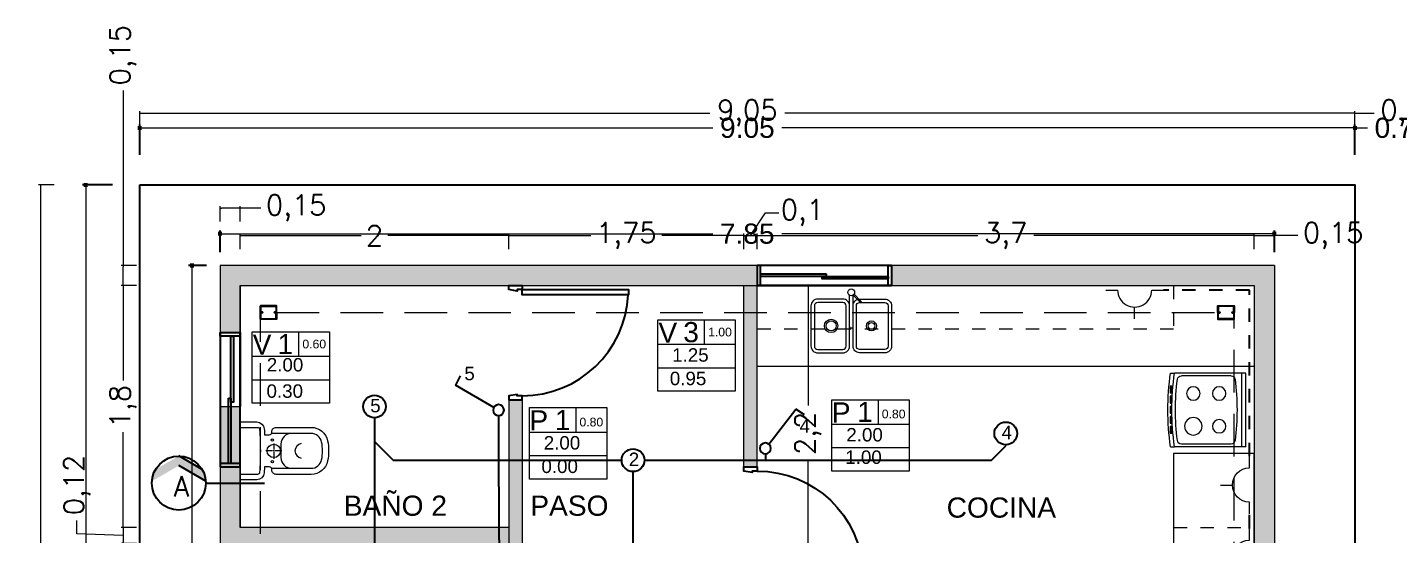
# Model space of a CAD drawing. Header units: metres. Extents: x 5593058 to 5593183, y 6971841 to 6972020.
# Drawn here: x 5593151.89 to 5593162.1, y 6971958.36 to 6971962.14 of the extents above; entities that cross this region are included whole.
import ezdxf

# ---------------------------------------------------------------- set-up
doc = ezdxf.new("R2010")
doc.units = ezdxf.units.M
doc.header["$LTSCALE"] = 0.1
doc.header["$PDMODE"] = 35
doc.header["$PDSIZE"] = -3
for name, pattern in [('ACAD_ISO03W100', [30, 12, -18]), ('DASHED2', [0.375, 0.25, -0.125]), ('HIDDEN', [9.525, 6.35, -3.175]), ('RAYITA-RAYITA', [0.175, 0.075, -0.1])]:
    doc.linetypes.add(name, pattern=pattern)
for name, color, linetype in [('A - ABERTURAS.', 1, 'Continuous'), ('A - CORTES', 1, 'Continuous'), ('A - MUROS NUEVOS.', 4, 'Continuous'), ('A - PISOS', 1, 'Continuous'), ('A - PUERTAS', 2, 'Continuous'), ('A - VISTA 2', 2, 'Continuous'), ('A- HACH_MURO', 10, 'Continuous'), ('I-ELECTRICIDAD', 10, 'Continuous')]:
    doc.layers.add(name, color=color, linetype=linetype)
for name, color, linetype, lineweight in [('A - COTAS 100', 253, 'Continuous', 0), ('A Electrodomestico', 1, 'Continuous', 0), ('A-CARPINTERIA anotaciones', 1, 'Continuous', 0), ('A-CARPINTERIAS', 1, 'Continuous', 0), ('A-COTAS 1.200', 9, 'Continuous', 0), ('A-MOBILIARIO', 1, 'Continuous', 5), ('A-MUROS', 3, 'Continuous', 0), ('A-PLANILLA LOCALES', 2, 'Continuous', 0), ('A-PROYECCIONES', 253, 'ACAD_ISO03W100', 0), ('B Electrodomestico', 1, 'Continuous', 0), ('B Mobiliario', 1, 'Continuous', 0), ('B Sanitario', 1, 'Continuous', 0), ('I-ELECTRICA', 10, 'Continuous', 20)]:
    doc.layers.add(name, color=color, linetype=linetype, lineweight=lineweight)
doc.styles.add('arial', font='arial.ttf')
doc.styles.get("Standard").update_dxf_attribs({"font": 'simplex.shx'})
doc.dimstyles.new('EST-1.100', dxfattribs={"dimtxt": 0.15, "dimasz": 0.01, "dimexe": 0.015, "dimexo": 0, "dimgap": 0.05, "dimtad": 0, "dimtxsty": 'Standard', "dimblk": 'DOT', "dimcen": 0.02, "dimclrd": 256, "dimclre": 256, "dimclrt": 256, "dimazin": 0, "dimtfac": 1, "dimtmove": 0, "dimatfit": 3, "dimfxl": 0.1, "dimfxlon": 1, "dimlwd": -1, "dimlwe": -1, "dimarcsym": 0})
doc.dimstyles.new('MARQ 100', dxfattribs={"dimscale": 0.1, "dimtxt": 1.5, "dimasz": 0.3, "dimexe": 0.25, "dimexo": 1, "dimtad": 0, "dimzin": 1, "dimdsep": 46, "dimtxsty": 'arial', "dimblk": 'BOXFILLED', "dimcen": 2.5, "dimclrd": 256, "dimclre": 256, "dimclrt": 256, "dimazin": 0, "dimtfac": 1, "dimtmove": 2, "dimatfit": 3, "dimldrblk": 'DOTSMALL', "dimfxl": 2, "dimfxlon": 1, "dimlwd": -1, "dimarcsym": 0})

# ---------------------------------------------------------------- blocks, each defined once
blk = doc.blocks.new('*U1')
at = {"color": 0, "linetype": 'ACAD_ISO03W100', "ltscale": 0.001, "transparency": 16777216}
for p, q in [((-0.056, 0), (-0.01, 0)), ((0, 0.01), (0, 0.059)), ((0.01, 0), (0.059, 0)), ((0, -0.059), (0, -0.01))]:
    blk.add_line(p, q, dxfattribs=at)
at = {"color": 0, "linetype": 'Continuous', "ltscale": 0.001, "transparency": 16777216}
for p, q in [((-0.005, 0), (0.005, 0)), ((0, -0.005), (0, 0.005))]:
    blk.add_line(p, q, dxfattribs=at)
blk = doc.blocks.new('Iº')
at = {"layer": 'A-MOBILIARIO'}
for p, q in [((0.528, 0.13), (0.236, 0.13)), ((0.303, 0.05), (0.303, -0.05)), ((0.236, -0.13), (0.528, -0.13))]:
    blk.add_line(p, q, dxfattribs=at)
for points in [[(0.117, -0.215), (0, -0.215), (0, 0.215), (0.124, 0.215, -0.393021), (0.179, 0.163, -0.005021), (0.182, 0.12), (0.216, 0.12, 0.414214), (0.236, 0.14), (0.236, 0.143, -0.414214), (0.268, 0.175), (0.338, 0.175), (0.528, 0.175, -0.35685), (0.651, 0.075, -0.100202), (0.651, -0.075, -0.35685), (0.528, -0.175), (0.338, -0.175), (0.268, -0.175, -0.414214), (0.236, -0.143), (0.236, -0.14, 0.414214), (0.216, -0.12), (0.182, -0.12), (0.182, -0.12), (0.179, -0.163, -0.393021), (0.124, -0.215), (0.117, -0.215)], [(0.005, 0.175), (0.129, 0.175, -0.393021), (0.144, 0.16, -0.019533), (0.15, 0, -0.019217), (0.144, -0.16, -0.393021), (0.129, -0.175), (0.005, -0.175)]]:
    blk.add_lwpolyline(points, format="xyb", dxfattribs=at)
for centre, radius in [((0.25, 0), 0.05), ((0.24, 0.08), 0.0085), ((0.24, -0.08), 0.0085)]:
    blk.add_circle(centre, radius, dxfattribs=at)
for centre, radius, start, end in [((0.383, 0.05), 0.08, 90, 180), ((0.528, 0.05), 0.08, 11.4442, 90), ((0.465, -0.003), 0.0578, 101.6059, 177.3807), ((0.463, -0.02), 0.075, 97.256, 97.6058), ((0.281, 0), 0.332, 348.5558, 11.4442), ((0.383, -0.05), 0.08, 180, 270), ((0.465, 0.003), 0.0578, 182.6193, 258.3941), ((0.463, 0.02), 0.075, 262.3942, 262.744), ((0.528, -0.05), 0.08, 270, 348.5558)]:
    blk.add_arc(centre, radius, start, end, dxfattribs=at)
at = {"layer": 'A-MOBILIARIO', "xscale": -1, "rotation": 90}
blk.add_blockref('*U1', (0.25, 0), dxfattribs=at)
blk = doc.blocks.new('PERFIL C 120')
blk.add_lwpolyline([(0.105, 0), (0.12, 0), (0.12, 0.05), (0, 0.05), (0, 0), (0.015, 0), (0.015, 0.002), (0.002, 0.002), (0.002, 0.048), (0.118, 0.048), (0.118, 0.002), (0.105, 0.002)], close=True)
blk = doc.blocks.new('EST MET')
at = {"layer": 'A-PROYECCIONES', "color": 253, "linetype": 'HIDDEN', "ltscale": 0.5}
blk.add_line((0.12, 0), (7.13, 0), dxfattribs=at)
at = {"layer": 'A - VISTA 2'}
blk.add_blockref('PERFIL C 120', (0, 0), dxfattribs=at)
at = {"layer": 'A - VISTA 2', "xscale": -1, "rotation": 180}
blk.add_blockref('PERFIL C 120', (0, 0), dxfattribs=at)
at = {"layer": 'A - VISTA 2', "xscale": -1}
blk.add_blockref('PERFIL C 120', (7.25, 0), dxfattribs=at)
at = {"layer": 'A - VISTA 2', "rotation": 180}
blk.add_blockref('PERFIL C 120', (7.25, 0), dxfattribs=at)
blk = doc.blocks.new('Pileta de Cocina Johnson - Planta')
at = {"color": 0, "linetype": 'ByBlock', "lineweight": -2}
for points in [[(-0.25, -0.5), (-0.063, -0.5, 0.414214), (-0.013, -0.45), (-0.013, -0.15, 0.414214), (-0.063, -0.1), (-0.25, -0.1, 0.414214), (-0.3, -0.15), (-0.3, -0.45, 0.414214)], [(0.25, -0.5), (0.062, -0.5, -0.414214), (0.013, -0.45), (0.013, -0.15, -0.414214), (0.062, -0.1), (0.25, -0.1, -0.414214), (0.3, -0.15), (0.3, -0.45, -0.414214)], [(-0.25, -0.475), (-0.063, -0.475, 0.414214), (-0.038, -0.45), (-0.038, -0.15, 0.414214), (-0.063, -0.125), (-0.25, -0.125, 0.414214), (-0.275, -0.15), (-0.275, -0.45, 0.414214)], [(0.25, -0.475), (0.062, -0.475, -0.414214), (0.038, -0.45), (0.038, -0.15, -0.414214), (0.062, -0.125), (0.25, -0.125, -0.414214), (0.275, -0.15), (0.275, -0.45, -0.414214)]]:
    blk.add_lwpolyline(points, format="xyb", close=True, dxfattribs=at)
for points in [[(-0.015, -0.07), (-0.015, -0.3, 1), (0.015, -0.3), (0.015, -0.07)], [(0.014, -0.071), (0.067, -0.124, 1), (0.074, -0.117), (0.021, -0.064)]]:
    blk.add_lwpolyline(points, format="xyb", dxfattribs=at)
for centre, radius in [((0, -0.05), 0.025), ((-0.15, -0.3), 0.05), ((-0.15, -0.3), 0.0375), ((0.15, -0.3), 0.0375), ((0.15, -0.3), 0.025)]:
    blk.add_circle(centre, radius, dxfattribs=at)
blk = doc.blocks.new('CCONBPLN')
for p, q in [((-0.274, 0), (0.274, 0)), ((-0.274, 0), (-0.274, -0.53)), ((0.274, 0), (0.274, -0.53)), ((-0.274, -0.03), (0.274, -0.03)), ((-0.254, -0.109), (-0.254, -0.479)), ((0.254, -0.109), (0.254, -0.479)), ((-0.274, -0.56), (-0.274, -0.53)), ((0.274, -0.56), (0.274, -0.53))]:
    blk.add_line(p, q)
for points in [[(-0.174, -0.551), (-0.124, -0.551), (-0.124, -0.564), (-0.174, -0.564)], [(-0.099, -0.551), (-0.049, -0.551), (-0.049, -0.564), (-0.099, -0.564)], [(-0.024, -0.551), (0.026, -0.551), (0.026, -0.564), (-0.024, -0.564)], [(0.051, -0.551), (0.101, -0.551), (0.101, -0.564), (0.051, -0.564)], [(0.126, -0.551), (0.176, -0.551), (0.176, -0.564), (0.126, -0.564)]]:
    blk.add_lwpolyline(points, close=True)
for centre, radius in [((-0.122, -0.198), 0.05), ((0.122, -0.198), 0.05), ((-0.122, -0.39), 0.065), ((0.122, -0.39), 0.05)]:
    blk.add_circle(centre, radius)
for centre, radius, start, end in [((-0.224, -0.109), 0.03, 97.1488, 180), ((-0.005, -1.841), 1.776, 89.8293, 97.1962), ((0.005, -1.841), 1.776, 82.8038, 90.1707), ((0.224, -0.109), 0.03, 0, 82.8512), ((-0.224, -0.479), 0.03, 180, 262.8512), ((-0.005, 1.253), 1.776, 262.8038, 270.1707), ((0.005, 1.253), 1.776, 269.8293, 277.1962), ((0.224, -0.479), 0.03, 277.1488, 0), ((0, 1.307), 1.857, 261.5134, 278.4866), ((0, 1.307), 1.887, 261.6493, 278.3507)]:
    blk.add_arc(centre, radius, start, end)
at = {"flags": 9}
for tag, p in [('PRODUCTO', (0.609, -0.127)), ('CODIGO', (0.609, -0.545))]:
    blk.add_attdef(tag, p, '', height=0.1, dxfattribs=at)
blk = doc.blocks.new('PUERTA 85 der')
for points in [[(-0.82, 0), (-0.82, 0.038), (-0.81, 0.038), (-0.82, 0.1), (-0.84, 0.1), (-0.84, 0.1), (-0.85, 0.1), (-0.85, 0.1), (-0.85, 0), (-0.85, 0), (-0.84, 0), (-0.84, 0)], [(-0.03, 0), (-0.03, -0.79), (-0.068, -0.79), (-0.068, 0)], [(-0.03, 0), (-0.03, 0.038), (-0.04, 0.038), (-0.03, 0.1), (-0.01, 0.1), (-0.01, 0.1), (0, 0.1), (0, 0.1), (0, 0), (0, 0), (-0.01, 0), (-0.01, 0)]]:
    blk.add_lwpolyline(points, close=True)
at = {"color": 9}
blk.add_arc((-0.03, 0), 0.79, 180, 267.2429, dxfattribs=at)
blk = doc.blocks.new('_Dot')
at = {"color": 0, "linetype": 'ByBlock', "lineweight": -2}
blk.add_line((-0.5, 0), (-1, 0), dxfattribs=at)
at = {"color": 0, "linetype": 'ByBlock', "const_width": 0.5}
blk.add_lwpolyline([(-0.25, 0, 1), (0.25, 0, 1)], format="xyb", close=True, dxfattribs=at)
blk = doc.blocks.new('*D116')
at = {"layer": 'A - COTAS 100', "transparency": 16777216}
for p, q in [((5593152.7, 6971960.217), (5593152.585, 6971960.217)), ((5593152.6, 6971960.207), (5593152.6, 6971959.51)), ((5593152.6, 6971958.427), (5593152.6, 6971959.125)), ((5593152.7, 6971958.417), (5593152.585, 6971958.417))]:
    blk.add_line(p, q, dxfattribs=at)
at = {"layer": 'Defpoints', "color": 0, "transparency": 16777216}
for p in [(5593152.995, 6971960.217), (5593152.6, 6971958.417), (5593152.995, 6971958.417)]:
    blk.add_point(p, dxfattribs=at)
at = {"layer": 'A - COTAS 100', "transparency": 16777216, "xscale": 0.01, "yscale": 0.01, "zscale": 0.01}
for p, rotation in [((5593152.6, 6971960.217), 90), ((5593152.6, 6971958.417), 270)]:
    blk.add_blockref('_Dot', p, dxfattribs=dict(at, rotation=rotation))
at = {"layer": 'A - COTAS 100', "transparency": 16777216, "insert": (5593152.6, 6971959.317), "char_height": 0.15, "attachment_point": 5, "rotation": 90}
blk.add_mtext('1,8', dxfattribs=at)
blk = doc.blocks.new('*D117')
at = {"layer": 'A - COTAS 100', "transparency": 16777216}
for p, q in [((5593152.256, 6971958.369), (5593152.256, 6971958.469)), ((5593152.7, 6971958.417), (5593152.585, 6971958.417)), ((5593152.6, 6971958.407), (5593152.6, 6971958.307)), ((5593152.6, 6971958.357), (5593152.256, 6971958.369)), ((5593152.7, 6971958.297), (5593152.585, 6971958.297))]:
    blk.add_line(p, q, dxfattribs=at)
at = {"layer": 'Defpoints', "color": 0, "transparency": 16777216}
for p in [(5593152.995, 6971958.417), (5593152.6, 6971958.297), (5593152.845, 6971958.297)]:
    blk.add_point(p, dxfattribs=at)
at = {"layer": 'A - COTAS 100', "transparency": 16777216, "xscale": 0.01, "yscale": 0.01, "zscale": 0.01}
for p, rotation in [((5593152.6, 6971958.417), 90), ((5593152.6, 6971958.297), 270)]:
    blk.add_blockref('_Dot', p, dxfattribs=dict(at, rotation=rotation))
at = {"layer": 'A - COTAS 100', "transparency": 16777216, "insert": (5593152.256, 6971958.733), "char_height": 0.15, "attachment_point": 5, "rotation": 90}
blk.add_mtext('0,12', dxfattribs=at)
blk = doc.blocks.new('*D124')
at = {"layer": 'A - COTAS 100', "transparency": 16777216}
for p, q in [((5593153.472, 6971960.489), (5593153.472, 6971960.604)), ((5593153.482, 6971960.589), (5593154.372, 6971960.589)), ((5593155.462, 6971960.589), (5593154.572, 6971960.589)), ((5593155.472, 6971960.489), (5593155.472, 6971960.604))]:
    blk.add_line(p, q, dxfattribs=at)
at = {"layer": 'Defpoints', "color": 0, "transparency": 16777216}
for p in [(5593155.472, 6971960.589), (5593153.472, 6971960.217), (5593155.472, 6971960.207)]:
    blk.add_point(p, dxfattribs=at)
at = {"layer": 'A - COTAS 100', "transparency": 16777216, "xscale": 0.01, "yscale": 0.01, "zscale": 0.01, "rotation": 180}
blk.add_blockref('_Dot', (5593153.472, 6971960.589), dxfattribs=at)
at = {"layer": 'A - COTAS 100', "transparency": 16777216, "xscale": 0.01, "yscale": 0.01, "zscale": 0.01}
blk.add_blockref('_Dot', (5593155.472, 6971960.589), dxfattribs=at)
at = {"layer": 'A - COTAS 100', "transparency": 16777216, "insert": (5593154.472, 6971960.589), "char_height": 0.15, "attachment_point": 5}
blk.add_mtext('2', dxfattribs=at)
blk = doc.blocks.new('*D125')
at = {"layer": 'A - COTAS 100', "transparency": 16777216}
for p, q in [((5593155.472, 6971960.489), (5593155.472, 6971960.604)), ((5593155.482, 6971960.589), (5593156.083, 6971960.589)), ((5593157.212, 6971960.589), (5593156.612, 6971960.589)), ((5593157.222, 6971960.489), (5593157.222, 6971960.604))]:
    blk.add_line(p, q, dxfattribs=at)
at = {"layer": 'Defpoints', "color": 0, "transparency": 16777216}
for p in [(5593157.222, 6971960.589), (5593157.222, 6971960.217), (5593155.472, 6971960.207)]:
    blk.add_point(p, dxfattribs=at)
at = {"layer": 'A - COTAS 100', "transparency": 16777216, "xscale": 0.01, "yscale": 0.01, "zscale": 0.01, "rotation": 180}
blk.add_blockref('_Dot', (5593155.472, 6971960.589), dxfattribs=at)
at = {"layer": 'A - COTAS 100', "transparency": 16777216, "xscale": 0.01, "yscale": 0.01, "zscale": 0.01}
blk.add_blockref('_Dot', (5593157.222, 6971960.589), dxfattribs=at)
at = {"layer": 'A - COTAS 100', "transparency": 16777216, "insert": (5593156.347, 6971960.589), "char_height": 0.15, "attachment_point": 5}
blk.add_mtext('1,75', dxfattribs=at)
blk = doc.blocks.new('*D126')
at = {"layer": 'A - COTAS 100', "transparency": 16777216}
for p, q in [((5593157.272, 6971960.589), (5593157.383, 6971960.76)), ((5593157.383, 6971960.76), (5593157.483, 6971960.76)), ((5593157.212, 6971960.589), (5593157.202, 6971960.589)), ((5593157.222, 6971960.489), (5593157.222, 6971960.604)), ((5593157.222, 6971960.589), (5593157.322, 6971960.589)), ((5593157.222, 6971960.589), (5593157.322, 6971960.589)), ((5593157.322, 6971960.489), (5593157.322, 6971960.604)), ((5593157.332, 6971960.589), (5593157.342, 6971960.589))]:
    blk.add_line(p, q, dxfattribs=at)
at = {"layer": 'Defpoints', "color": 0, "transparency": 16777216}
for p in [(5593157.322, 6971960.589), (5593157.222, 6971960.217), (5593157.322, 6971960.217)]:
    blk.add_point(p, dxfattribs=at)
at = {"layer": 'A - COTAS 100', "transparency": 16777216, "xscale": 0.01, "yscale": 0.01, "zscale": 0.01}
blk.add_blockref('_Dot', (5593157.222, 6971960.589), dxfattribs=at)
at = {"layer": 'A - COTAS 100', "transparency": 16777216, "xscale": 0.01, "yscale": 0.01, "zscale": 0.01, "rotation": 180}
blk.add_blockref('_Dot', (5593157.322, 6971960.589), dxfattribs=at)
at = {"layer": 'A - COTAS 100', "transparency": 16777216, "insert": (5593157.658, 6971960.76), "char_height": 0.15, "attachment_point": 5}
blk.add_mtext('0,1', dxfattribs=at)
blk = doc.blocks.new('*D127')
at = {"layer": 'A - COTAS 100', "transparency": 16777216}
for p, q in [((5593157.601, 6971960.217), (5593157.716, 6971960.217)), ((5593157.701, 6971960.207), (5593157.701, 6971959.325)), ((5593157.701, 6971958.027), (5593157.701, 6971958.91)), ((5593157.801, 6971958.017), (5593157.686, 6971958.017))]:
    blk.add_line(p, q, dxfattribs=at)
at = {"layer": 'Defpoints', "color": 0, "transparency": 16777216}
for p in [(5593157.322, 6971960.217), (5593157.701, 6971958.017), (5593158.422, 6971958.017)]:
    blk.add_point(p, dxfattribs=at)
at = {"layer": 'A - COTAS 100', "transparency": 16777216, "xscale": 0.01, "yscale": 0.01, "zscale": 0.01}
for p, rotation in [((5593157.701, 6971960.217), 90), ((5593157.701, 6971958.017), 270)]:
    blk.add_blockref('_Dot', p, dxfattribs=dict(at, rotation=rotation))
at = {"layer": 'A - COTAS 100', "transparency": 16777216, "insert": (5593157.701, 6971959.117), "char_height": 0.15, "attachment_point": 5, "rotation": 90}
blk.add_mtext('2,2', dxfattribs=at)
blk = doc.blocks.new('*D133')
at = {"layer": 'A - COTAS 100', "transparency": 16777216}
for p, q in [((5593152.086, 6971960.967), (5593151.971, 6971960.967)), ((5593151.986, 6971960.957), (5593151.986, 6971952.035)), ((5593151.986, 6971942.577), (5593151.986, 6971951.5)), ((5593152.086, 6971942.567), (5593151.971, 6971942.567))]:
    blk.add_line(p, q, dxfattribs=at)
at = {"layer": 'Defpoints', "color": 0, "transparency": 16777216}
for p in [(5593151.986, 6971960.967), (5593152.335, 6971960.967), (5593152.334, 6971942.567)]:
    blk.add_point(p, dxfattribs=at)
at = {"layer": 'A - COTAS 100', "transparency": 16777216, "xscale": 0.01, "yscale": 0.01, "zscale": 0.01}
for p, rotation in [((5593151.986, 6971960.967), 90), ((5593151.986, 6971942.567), 270)]:
    blk.add_blockref('_Dot', p, dxfattribs=dict(at, rotation=rotation))
at = {"layer": 'A - COTAS 100', "transparency": 16777216, "insert": (5593151.986, 6971951.767), "char_height": 0.15, "attachment_point": 5, "rotation": 90}
blk.add_mtext('18,4', dxfattribs=at)
blk = doc.blocks.new('*D143')
at = {"layer": 'A - COTAS 100', "transparency": 16777216}
for p, q in [((5593152.724, 6971961.402), (5593152.724, 6971961.517)), ((5593152.734, 6971961.502), (5593156.97, 6971961.502)), ((5593161.762, 6971961.502), (5593157.527, 6971961.502)), ((5593161.772, 6971961.402), (5593161.772, 6971961.517))]:
    blk.add_line(p, q, dxfattribs=at)
at = {"layer": 'Defpoints', "color": 0, "transparency": 16777216}
for p in [(5593161.772, 6971961.502), (5593152.724, 6971960.967), (5593161.772, 6971960.967)]:
    blk.add_point(p, dxfattribs=at)
at = {"layer": 'A - COTAS 100', "transparency": 16777216, "xscale": 0.01, "yscale": 0.01, "zscale": 0.01, "rotation": 180}
blk.add_blockref('_Dot', (5593152.724, 6971961.502), dxfattribs=at)
at = {"layer": 'A - COTAS 100', "transparency": 16777216, "xscale": 0.01, "yscale": 0.01, "zscale": 0.01}
blk.add_blockref('_Dot', (5593161.772, 6971961.502), dxfattribs=at)
at = {"layer": 'A - COTAS 100', "transparency": 16777216, "insert": (5593157.248, 6971961.502), "char_height": 0.15, "attachment_point": 5}
blk.add_mtext('9,05', dxfattribs=at)
blk = doc.blocks.new('ventanita')
at = {"layer": 'A - ABERTURAS.'}
for p, q in [((0, 0.55), (0, -0.425)), ((0.15, -0.425), (0.15, 0.55))]:
    blk.add_line(p, q, dxfattribs=at)
at = {"layer": 'A - ABERTURAS.', "color": 2}
for points in [[(0, 0.55), (0.15, 0.55), (0.15, 0.525), (0, 0.525)], [(0.081, 0.525), (0.1, 0.525), (0.1, 0.032), (0.081, 0.032)], [(0.063, 0.062), (0.081, 0.062), (0.081, -0.425), (0.063, -0.425)], [(0, -0.45), (0.15, -0.45), (0.15, -0.425), (0, -0.425)]]:
    blk.add_lwpolyline(points, close=True, dxfattribs=at)
blk = doc.blocks.new('*D177')
at = {"layer": 'A - COTAS 100', "transparency": 16777216}
for p, q in [((5593157.322, 6971960.489), (5593157.322, 6971960.604)), ((5593157.332, 6971960.589), (5593158.965, 6971960.589)), ((5593161.012, 6971960.589), (5593159.38, 6971960.589)), ((5593161.022, 6971960.489), (5593161.022, 6971960.604))]:
    blk.add_line(p, q, dxfattribs=at)
at = {"layer": 'Defpoints', "color": 0, "transparency": 16777216}
for p in [(5593161.022, 6971960.589), (5593157.322, 6971960.367), (5593161.022, 6971960.217)]:
    blk.add_point(p, dxfattribs=at)
at = {"layer": 'A - COTAS 100', "transparency": 16777216, "xscale": 0.01, "yscale": 0.01, "zscale": 0.01, "rotation": 180}
blk.add_blockref('_Dot', (5593157.322, 6971960.589), dxfattribs=at)
at = {"layer": 'A - COTAS 100', "transparency": 16777216, "xscale": 0.01, "yscale": 0.01, "zscale": 0.01}
blk.add_blockref('_Dot', (5593161.022, 6971960.589), dxfattribs=at)
at = {"layer": 'A - COTAS 100', "transparency": 16777216, "insert": (5593159.172, 6971960.589), "char_height": 0.15, "attachment_point": 5}
blk.add_mtext('3,7', dxfattribs=at)
blk = doc.blocks.new('*D186')
at = {"layer": 'A - COTAS 100', "transparency": 16777216}
for p, q in [((5593153.322, 6971960.694), (5593153.322, 6971960.809)), ((5593153.462, 6971960.794), (5593153.332, 6971960.794)), ((5593153.472, 6971960.694), (5593153.472, 6971960.809)), ((5593153.625, 6971960.794), (5593153.472, 6971960.794))]:
    blk.add_line(p, q, dxfattribs=at)
at = {"layer": 'Defpoints', "color": 0, "transparency": 16777216}
for p in [(5593153.322, 6971960.794), (5593153.322, 6971960.217), (5593153.472, 6971960.217)]:
    blk.add_point(p, dxfattribs=at)
at = {"layer": 'A - COTAS 100', "transparency": 16777216, "xscale": 0.01, "yscale": 0.01, "zscale": 0.01, "rotation": 180}
blk.add_blockref('_Dot', (5593153.322, 6971960.794), dxfattribs=at)
at = {"layer": 'A - COTAS 100', "transparency": 16777216, "xscale": 0.01, "yscale": 0.01, "zscale": 0.01}
blk.add_blockref('_Dot', (5593153.472, 6971960.794), dxfattribs=at)
at = {"layer": 'A - COTAS 100', "transparency": 16777216, "insert": (5593153.889, 6971960.794), "char_height": 0.15, "attachment_point": 5}
blk.add_mtext('0,15', dxfattribs=at)
blk = doc.blocks.new('*D187')
at = {"layer": 'A - COTAS 100', "transparency": 16777216}
for p, q in [((5593152.6, 6971961.669), (5593152.6, 6971960.367)), ((5593152.7, 6971960.367), (5593152.585, 6971960.367)), ((5593152.6, 6971960.227), (5593152.6, 6971960.357)), ((5593152.7, 6971960.217), (5593152.585, 6971960.217))]:
    blk.add_line(p, q, dxfattribs=at)
at = {"layer": 'Defpoints', "color": 0, "transparency": 16777216}
for p in [(5593152.6, 6971960.367), (5593153.472, 6971960.367), (5593153.472, 6971960.217)]:
    blk.add_point(p, dxfattribs=at)
at = {"layer": 'A - COTAS 100', "transparency": 16777216, "xscale": 0.01, "yscale": 0.01, "zscale": 0.01}
for p, rotation in [((5593152.6, 6971960.367), 90), ((5593152.6, 6971960.217), 270)]:
    blk.add_blockref('_Dot', p, dxfattribs=dict(at, rotation=rotation))
at = {"layer": 'A - COTAS 100', "transparency": 16777216, "insert": (5593152.6, 6971961.933), "char_height": 0.15, "attachment_point": 5, "rotation": 90}
blk.add_mtext('0,15', dxfattribs=at)
blk = doc.blocks.new('*D206')
at = {"layer": 'A - COTAS 100', "transparency": 16777216}
for p, q in [((5593161.772, 6971961.402), (5593161.772, 6971961.517)), ((5593161.782, 6971961.502), (5593161.915, 6971961.502)), ((5593162.462, 6971961.502), (5593162.33, 6971961.502)), ((5593162.472, 6971961.402), (5593162.472, 6971961.517))]:
    blk.add_line(p, q, dxfattribs=at)
at = {"layer": 'Defpoints', "color": 0, "transparency": 16777216}
for p in [(5593162.472, 6971961.502), (5593161.772, 6971960.967), (5593162.472, 6971960.967)]:
    blk.add_point(p, dxfattribs=at)
at = {"layer": 'A - COTAS 100', "transparency": 16777216, "xscale": 0.01, "yscale": 0.01, "zscale": 0.01, "rotation": 180}
blk.add_blockref('_Dot', (5593161.772, 6971961.502), dxfattribs=at)
at = {"layer": 'A - COTAS 100', "transparency": 16777216, "xscale": 0.01, "yscale": 0.01, "zscale": 0.01}
blk.add_blockref('_Dot', (5593162.472, 6971961.502), dxfattribs=at)
at = {"layer": 'A - COTAS 100', "transparency": 16777216, "insert": (5593162.122, 6971961.502), "char_height": 0.15, "attachment_point": 5}
blk.add_mtext('0,7', dxfattribs=at)
blk = doc.blocks.new('*D207')
at = {"layer": 'A - COTAS 100', "transparency": 16777216}
for p, q in [((5593161.022, 6971960.489), (5593161.022, 6971960.604)), ((5593161.032, 6971960.589), (5593161.162, 6971960.589)), ((5593161.172, 6971960.489), (5593161.172, 6971960.604)), ((5593161.346, 6971960.589), (5593161.172, 6971960.589))]:
    blk.add_line(p, q, dxfattribs=at)
at = {"layer": 'Defpoints', "color": 0, "transparency": 16777216}
for p in [(5593161.172, 6971960.589), (5593161.022, 6971960.217), (5593161.172, 6971960.217)]:
    blk.add_point(p, dxfattribs=at)
at = {"layer": 'A - COTAS 100', "transparency": 16777216, "xscale": 0.01, "yscale": 0.01, "zscale": 0.01, "rotation": 180}
blk.add_blockref('_Dot', (5593161.022, 6971960.589), dxfattribs=at)
at = {"layer": 'A - COTAS 100', "transparency": 16777216, "xscale": 0.01, "yscale": 0.01, "zscale": 0.01}
blk.add_blockref('_Dot', (5593161.172, 6971960.589), dxfattribs=at)
at = {"layer": 'A - COTAS 100', "transparency": 16777216, "insert": (5593161.61, 6971960.589), "char_height": 0.15, "attachment_point": 5}
blk.add_mtext('0,15', dxfattribs=at)
blk = doc.blocks.new('CARPINT. SIMBOL V')
at = {"layer": 'A-CARPINTERIA anotaciones', "ltscale": 0.1}
for p, q in [((0.057, 0.532), (0.057, 0.35)), ((-0.288, 0.35), (0.288, 0.35)), ((-0.288, 0.175), (0.288, 0.175))]:
    blk.add_line(p, q, dxfattribs=at)
blk.add_lwpolyline([(-0.288, 0.532), (0.288, 0.532), (0.288, 0), (-0.288, 0)], close=True, dxfattribs=at)
at = {"layer": 'A-CARPINTERIA anotaciones', "style": 'arial'}
blk.add_text('V', height=0.15, dxfattribs=at).set_placement((-0.284, 0.361))
blk = doc.blocks.new('CARPINT. SIMBOL')
at = {"layer": 'A-CARPINTERIAS', "ltscale": 0.1}
for p, q in [((895.094, 23.751), (895.094, 23.569)), ((894.749, 23.569), (895.325, 23.569)), ((894.749, 23.394), (895.325, 23.394))]:
    blk.add_line(p, q, dxfattribs=at)
blk.add_lwpolyline([(894.749, 23.751), (895.325, 23.751), (895.325, 23.219), (894.749, 23.219)], close=True, dxfattribs=at)
at = {"layer": 'A-CARPINTERIAS', "style": 'arial'}
blk.add_text('P', height=0.15, dxfattribs=at).set_placement((894.749, 23.581))
blk = doc.blocks.new('Lave 1 punto')
for p in [(0.022, 0.047), (0.115, 0.475)]:
    blk.add_line(p, (0.199, 0.428))
blk.add_circle((0, 0), 0.0521)
blk = doc.blocks.new('TOM')
at = {"layer": 'I-ELECTRICA'}
for p, q in [((784.2311, -255.9094, 30.3381), (784.2311, -255.9836, 30.3381)), ((784.1243, -256.0904, 30.3381), (784.0501, -256.0904, 30.3381)), ((784.4121, -256.0904, 30.3381), (784.3379, -256.0904, 30.3381))]:
    blk.add_line(p, q, dxfattribs=at)
blk.add_arc((784.2311, -256.0904, 30.3381), 0.1068, 0, 180, dxfattribs=at)
blk = doc.blocks.new('_BoxFilled')
at = {"color": 0, "linetype": 'ByBlock', "lineweight": -2}
blk.add_line((-0.5, 0), (-1, 0), dxfattribs=at)
at = {"color": 0, "linetype": 'ByBlock'}
blk.add_solid([(-0.5, 0.5), (0.5, 0.5), (-0.5, -0.5), (0.5, -0.5)], dxfattribs=at)
blk = doc.blocks.new('*D258')
at = {"layer": 'A-COTAS 1.200', "lineweight": -2, "transparency": 16777216}
for p, q in [((5593153.322, 6971960.467), (5593153.322, 6971960.628)), ((5593161.172, 6971960.467), (5593161.172, 6971960.628))]:
    blk.add_line(p, q, dxfattribs=at)
at = {"layer": 'A-COTAS 1.200', "transparency": 16777216}
for p, q in [((5593153.352, 6971960.603), (5593156.99, 6971960.603)), ((5593161.142, 6971960.603), (5593157.505, 6971960.603))]:
    blk.add_line(p, q, dxfattribs=at)
at = {"layer": 'Defpoints', "color": 0, "transparency": 16777216}
for p in [(5593153.322, 6971960.603), (5593153.322, 6971960.367), (5593161.172, 6971960.367)]:
    blk.add_point(p, dxfattribs=at)
at = {"layer": 'A-COTAS 1.200', "transparency": 16777216, "xscale": 0.03, "yscale": 0.03, "zscale": 0.03, "rotation": 180}
blk.add_blockref('_BoxFilled', (5593153.322, 6971960.603), dxfattribs=at)
at = {"layer": 'A-COTAS 1.200', "transparency": 16777216, "xscale": 0.03, "yscale": 0.03, "zscale": 0.03}
blk.add_blockref('_BoxFilled', (5593161.172, 6971960.603), dxfattribs=at)
at = {"layer": 'A-COTAS 1.200', "transparency": 16777216, "insert": (5593157.247, 6971960.603), "char_height": 0.15, "attachment_point": 5, "style": 'arial'}
blk.add_mtext('7.85', dxfattribs=at)
blk = doc.blocks.new('_DotSmall')
at = {"color": 0, "linetype": 'ByBlock', "const_width": 0.5}
blk.add_lwpolyline([(-0.0625, 0, 1), (0.0625, 0, 1)], format="xyb", close=True, dxfattribs=at)
blk = doc.blocks.new('*D259')
at = {"layer": 'A-COTAS 1.200', "lineweight": -2, "transparency": 16777216}
for p, q in [((5593153.222, 6971960.367), (5593153.088, 6971960.367)), ((5593153.222, 6971945.567), (5593153.088, 6971945.567))]:
    blk.add_line(p, q, dxfattribs=at)
at = {"layer": 'A-COTAS 1.200', "transparency": 16777216}
for p, q in [((5593153.113, 6971960.337), (5593153.113, 6971953.276)), ((5593153.113, 6971945.597), (5593153.113, 6971952.659))]:
    blk.add_line(p, q, dxfattribs=at)
at = {"layer": 'Defpoints', "color": 0, "transparency": 16777216}
for p in [(5593153.322, 6971960.367), (5593153.113, 6971945.567), (5593153.322, 6971945.567)]:
    blk.add_point(p, dxfattribs=at)
at = {"layer": 'A-COTAS 1.200', "transparency": 16777216, "xscale": 0.03, "yscale": 0.03, "zscale": 0.03}
for p, rotation in [((5593153.113, 6971960.367), 90), ((5593153.113, 6971945.567), 270)]:
    blk.add_blockref('_BoxFilled', p, dxfattribs=dict(at, rotation=rotation))
at = {"layer": 'A-COTAS 1.200', "transparency": 16777216, "insert": (5593153.113, 6971952.967), "char_height": 0.15, "attachment_point": 5, "rotation": 90, "style": 'arial'}
blk.add_mtext('14.80', dxfattribs=at)
blk = doc.blocks.new('*D260')
at = {"layer": 'A-COTAS 1.200', "lineweight": -2, "transparency": 16777216}
for p, q in [((5593152.522, 6971960.967), (5593152.297, 6971960.967)), ((5593152.521, 6971942.567), (5593152.296, 6971942.567))]:
    blk.add_line(p, q, dxfattribs=at)
at = {"layer": 'A-COTAS 1.200', "transparency": 16777216}
for p, q in [((5593152.322, 6971960.937), (5593152.321, 6971952.076)), ((5593152.321, 6971942.597), (5593152.321, 6971951.459))]:
    blk.add_line(p, q, dxfattribs=at)
at = {"layer": 'Defpoints', "color": 0, "transparency": 16777216}
for p in [(5593152.322, 6971960.967), (5593152.724, 6971960.967), (5593152.723, 6971942.567)]:
    blk.add_point(p, dxfattribs=at)
at = {"layer": 'A-COTAS 1.200', "transparency": 16777216, "xscale": 0.03, "yscale": 0.03, "zscale": 0.03}
for p, rotation in [((5593152.322, 6971960.967), 89.99688608972264), ((5593152.321, 6971942.567), 269.9968860897226)]:
    blk.add_blockref('_BoxFilled', p, dxfattribs=dict(at, rotation=rotation))
at = {"layer": 'A-COTAS 1.200', "transparency": 16777216, "insert": (5593152.321, 6971951.767), "char_height": 0.15, "attachment_point": 5, "rotation": 89.9969, "style": 'arial'}
blk.add_mtext('18.40', dxfattribs=at)
blk = doc.blocks.new('*D261')
at = {"layer": 'A-COTAS 1.200', "lineweight": -2, "transparency": 16777216}
for p, q in [((5593152.724, 6971961.191), (5593152.724, 6971961.416)), ((5593161.772, 6971961.191), (5593161.772, 6971961.416))]:
    blk.add_line(p, q, dxfattribs=at)
at = {"layer": 'A-COTAS 1.200', "transparency": 16777216}
for p, q in [((5593152.754, 6971961.391), (5593156.99, 6971961.391)), ((5593161.742, 6971961.391), (5593157.506, 6971961.391))]:
    blk.add_line(p, q, dxfattribs=at)
at = {"layer": 'Defpoints', "color": 0, "transparency": 16777216}
for p in [(5593161.772, 6971961.391), (5593152.724, 6971960.967), (5593161.772, 6971960.967)]:
    blk.add_point(p, dxfattribs=at)
at = {"layer": 'A-COTAS 1.200', "transparency": 16777216, "xscale": 0.03, "yscale": 0.03, "zscale": 0.03, "rotation": 180}
blk.add_blockref('_BoxFilled', (5593152.724, 6971961.391), dxfattribs=at)
at = {"layer": 'A-COTAS 1.200', "transparency": 16777216, "xscale": 0.03, "yscale": 0.03, "zscale": 0.03}
blk.add_blockref('_BoxFilled', (5593161.772, 6971961.391), dxfattribs=at)
at = {"layer": 'A-COTAS 1.200', "transparency": 16777216, "insert": (5593157.248, 6971961.391), "char_height": 0.15, "attachment_point": 5, "style": 'arial'}
blk.add_mtext('9.05', dxfattribs=at)
blk = doc.blocks.new('*D268')
at = {"layer": 'A-COTAS 1.200', "lineweight": -2, "transparency": 16777216}
for p, q in [((5593161.772, 6971961.191), (5593161.772, 6971961.416)), ((5593162.472, 6971961.191), (5593162.472, 6971961.416))]:
    blk.add_line(p, q, dxfattribs=at)
at = {"layer": 'A-COTAS 1.200', "transparency": 16777216}
for p, q in [((5593161.802, 6971961.391), (5593161.865, 6971961.391)), ((5593162.442, 6971961.391), (5593162.38, 6971961.391))]:
    blk.add_line(p, q, dxfattribs=at)
at = {"layer": 'Defpoints', "color": 0, "transparency": 16777216}
for p in [(5593162.472, 6971961.391), (5593161.772, 6971960.967), (5593162.472, 6971960.967)]:
    blk.add_point(p, dxfattribs=at)
at = {"layer": 'A-COTAS 1.200', "transparency": 16777216, "xscale": 0.03, "yscale": 0.03, "zscale": 0.03, "rotation": 180}
blk.add_blockref('_BoxFilled', (5593161.772, 6971961.391), dxfattribs=at)
at = {"layer": 'A-COTAS 1.200', "transparency": 16777216, "xscale": 0.03, "yscale": 0.03, "zscale": 0.03}
blk.add_blockref('_BoxFilled', (5593162.472, 6971961.391), dxfattribs=at)
at = {"layer": 'A-COTAS 1.200', "transparency": 16777216, "insert": (5593162.122, 6971961.391), "char_height": 0.15, "attachment_point": 5, "style": 'arial'}
blk.add_mtext('0.70', dxfattribs=at)

msp = doc.modelspace()

# ---------------------------------------------------------------- hatches: boundary and pattern name
at = {"layer": 'A - CORTES', "ltscale": 1.5}
h = msp.add_hatch(color=256, dxfattribs=at)
h.dxf.hatch_style = 1
h.paths.add_polyline_path([(5593152.841, 6971958.848, 0.114897), (5593152.815, 6971958.761), (5593153.015, 6971958.877), (5593153.216, 6971958.761, 0.114897), (5593153.189, 6971958.848), (5593153.015, 6971958.949)])
at = {"layer": 'A- HACH_MURO'}
h = msp.add_hatch(color=256, dxfattribs=at)
h.dxf.hatch_style = 1
h.paths.add_polyline_path([(5593153.322, 6971960.367), (5593153.322, 6971959.867), (5593153.472, 6971959.867), (5593153.472, 6971960.217), (5593155.472, 6971960.217), (5593155.572, 6971960.217), (5593157.322, 6971960.217), (5593157.322, 6971960.367)])
h = msp.add_hatch(color=256, dxfattribs=at)
h.dxf.hatch_style = 1
h.paths.add_polyline_path([(5593161.172, 6971960.367), (5593158.322, 6971960.367), (5593158.322, 6971960.217), (5593160.422, 6971960.217), (5593161.022, 6971960.217), (5593161.022, 6971957.417), (5593160.871, 6971957.417), (5593160.871, 6971957.317), (5593161.022, 6971957.317), (5593161.022, 6971956.967), (5593161.172, 6971956.967)])
h = msp.add_hatch(color=256, dxfattribs=at)
h.dxf.hatch_style = 1
h.paths.add_polyline_path([(5593157.322, 6971960.017), (5593157.222, 6971960.017), (5593157.222, 6971958.867), (5593157.322, 6971958.867)])
h.paths.add_polyline_path([(5593157.322, 6971960.217), (5593157.222, 6971960.217), (5593157.222, 6971960.017), (5593157.322, 6971960.017)])
h = msp.add_hatch(color=256, dxfattribs=at)
h.dxf.hatch_style = 1
h.paths.add_polyline_path([(5593153.472, 6971959.317), (5593153.322, 6971959.317), (5593153.322, 6971958.747), (5593153.472, 6971958.747)])
h.paths.add_polyline_path([(5593153.472, 6971958.747), (5593153.322, 6971958.747), (5593153.322, 6971958.297), (5593153.472, 6971958.297), (5593153.622, 6971958.297), (5593153.622, 6971958.417), (5593153.472, 6971958.417)])
h = msp.add_hatch(color=256, dxfattribs=at)
h.dxf.hatch_style = 1
h.paths.add_polyline_path([(5593155.572, 6971959.367), (5593155.472, 6971959.367), (5593155.472, 6971957.617), (5593155.572, 6971957.617)])
h.paths.add_polyline_path([(5593155.472, 6971958.417), (5593153.622, 6971958.417), (5593153.622, 6971958.297), (5593155.472, 6971958.297)])

# ---------------------------------------------------------------- linework, layer by layer
at = {"layer": 'A - CORTES', "ltscale": 1.5}
for p, q in [((5593153.189, 6971958.848), (5593153.015, 6971958.949)), ((5593153.216, 6971958.761), (5593153.015, 6971958.877)), ((5593153.216, 6971958.747), (5593153.653, 6971958.747))]:
    msp.add_line(p, q, dxfattribs=at)
msp.add_circle((5593153.015, 6971958.747), 0.201, dxfattribs=at)
at = {"layer": 'A - MUROS NUEVOS.', "color": 1}
for p, q in [((5593158.322, 6971960.367), (5593157.322, 6971960.367)), ((5593158.322, 6971960.217), (5593157.322, 6971960.217)), ((5593153.322, 6971959.867), (5593153.322, 6971959.317)), ((5593153.472, 6971959.867), (5593153.472, 6971959.317))]:
    msp.add_line(p, q, dxfattribs=at)
at = {"layer": 'A - PISOS'}
msp.add_lwpolyline([(5593152.724, 6971960.967), (5593161.772, 6971960.967), (5593161.771, 6971942.567), (5593152.723, 6971942.567)], close=True, dxfattribs=at)
at = {"layer": 'A-MUROS'}
for p, q in [((5593153.322, 6971960.367), (5593153.322, 6971959.867)), ((5593157.322, 6971960.367), (5593153.322, 6971960.367)), ((5593157.322, 6971960.217), (5593157.322, 6971960.367)), ((5593161.172, 6971960.367), (5593158.322, 6971960.367)), ((5593158.322, 6971960.217), (5593158.322, 6971960.367)), ((5593161.172, 6971960.367), (5593161.172, 6971956.967)), ((5593153.472, 6971960.217), (5593153.472, 6971959.867)), ((5593153.472, 6971960.217), (5593157.322, 6971960.217)), ((5593157.222, 6971958.867), (5593157.222, 6971960.217)), ((5593158.322, 6971960.217), (5593161.022, 6971960.217)), ((5593161.022, 6971960.217), (5593161.022, 6971957.417)), ((5593153.322, 6971959.867), (5593153.472, 6971959.867)), ((5593153.322, 6971959.317), (5593153.472, 6971959.317)), ((5593153.322, 6971959.317), (5593153.322, 6971958.297)), ((5593153.472, 6971959.317), (5593153.472, 6971958.417)), ((5593155.472, 6971959.367), (5593155.572, 6971959.367))]:
    msp.add_line(p, q, dxfattribs=at)
for points in [[(5593153.472, 6971959.867), (5593153.472, 6971960.217), (5593155.472, 6971960.217)], [(5593153.472, 6971959.867), (5593153.472, 6971960.217), (5593155.572, 6971960.217)], [(5593157.222, 6971958.867), (5593157.222, 6971960.217), (5593157.322, 6971960.217)], [(5593157.322, 6971958.867), (5593157.322, 6971960.217)], [(5593158.322, 6971960.217), (5593161.022, 6971960.217), (5593161.022, 6971957.417)], [(5593153.472, 6971958.417), (5593153.472, 6971959.317)], [(5593153.472, 6971958.417), (5593153.472, 6971959.317)], [(5593155.472, 6971959.367), (5593155.472, 6971957.587)], [(5593155.572, 6971959.367), (5593155.572, 6971957.587)]]:
    msp.add_lwpolyline(points, dxfattribs=at)
at = {"layer": 'A-MUROS', "flags": 128}
for points in [[(5593157.322, 6971958.867), (5593157.222, 6971958.867)], [(5593155.472, 6971958.417), (5593153.472, 6971958.417)]]:
    msp.add_lwpolyline(points, dxfattribs=at)
at = {"layer": 'A-PROYECCIONES', "color": 253, "linetype": 'HIDDEN', "ltscale": 0.5}
for p, q in [((5593153.622, 6971957.417), (5593153.622, 6971959.967)), ((5593160.872, 6971957.517), (5593160.872, 6971959.967))]:
    msp.add_line(p, q, dxfattribs=at)
at = {"layer": 'B Electrodomestico', "flags": 128}
msp.add_lwpolyline([(5593157.322, 6971959.617), (5593161.022, 6971959.617)], dxfattribs=at)
msp.add_lwpolyline([(5593160.422, 6971957.667), (5593161.022, 6971957.667), (5593161.022, 6971958.967), (5593160.422, 6971958.967)], close=True, dxfattribs=at)
at = {"layer": 'B Electrodomestico', "linetype": 'RAYITA-RAYITA', "flags": 128}
msp.add_lwpolyline([(5593160.422, 6971958.417), (5593161.022, 6971958.417)], dxfattribs=at)
at = {"layer": 'B Mobiliario', "linetype": 'DASHED2', "ltscale": 2}
msp.add_lwpolyline([(5593157.322, 6971959.892), (5593157.322, 6971960.217), (5593160.422, 6971960.217), (5593160.422, 6971959.892)], close=True, dxfattribs=at)
at = {"layer": 'I-ELECTRICIDAD', "linetype": 'DASHED2'}
for p, q in [((5593160.986, 6971960.184), (5593160.347, 6971960.184)), ((5593160.986, 6971958.948), (5593160.986, 6971960.184)), ((5593160.986, 6971958.41), (5593160.986, 6971958.518))]:
    msp.add_line(p, q, dxfattribs=at)
at = {"layer": 'I-ELECTRICIDAD'}
for p, q in [((5593154.472, 6971959.233), (5593154.472, 6971959.057)), ((5593155.396, 6971959.25), (5593155.396, 6971958.917)), ((5593155.396, 6971959.25), (5593155.396, 6971958.917)), ((5593154.472, 6971959.057), (5593154.612, 6971958.917)), ((5593154.472, 6971959.057), (5593154.472, 6971957.602)), ((5593159.066, 6971958.917), (5593159.172, 6971959.024)), ((5593159.172, 6971959.024), (5593159.172, 6971959.033)), ((5593154.612, 6971958.917), (5593156.313, 6971958.917)), ((5593155.396, 6971958.917), (5593155.401, 6971957.708)), ((5593156.481, 6971958.917), (5593159.066, 6971958.917)), ((5593157.382, 6971958.964), (5593157.382, 6971958.917)), ((5593157.382, 6971958.964), (5593157.382, 6971958.917)), ((5593156.397, 6971956.402), (5593156.397, 6971958.833))]:
    msp.add_line(p, q, dxfattribs=at)
for centre in [(5593154.472, 6971959.317), (5593159.172, 6971959.117), (5593156.397, 6971958.917)]:
    msp.add_circle(centre, 0.0842, dxfattribs=at)

# ---------------------------------------------------------------- block references
msp.add_blockref('EST MET', (5593153.622, 6971960.017))
at = {"layer": 'A - ABERTURAS.', "rotation": 270}
msp.add_blockref('ventanita', (5593157.772, 6971960.367), dxfattribs=at)
at = {"layer": 'A - ABERTURAS.'}
msp.add_blockref('ventanita', (5593153.322, 6971959.317), dxfattribs=at)
at = {"layer": 'A - PUERTAS', "ltscale": 0.3, "rotation": 90.00000000000001}
msp.add_blockref('PUERTA 85 der', (5593155.572, 6971960.217), dxfattribs=at)
at = {"layer": 'A - PUERTAS', "ltscale": 0.3, "xscale": -1, "rotation": 90}
msp.add_blockref('PUERTA 85 der', (5593157.322, 6971958.017), dxfattribs=at)
at = {"layer": 'A Electrodomestico', "xscale": -1, "rotation": 270}
msp.add_blockref('CCONBPLN', (5593160.959, 6971959.292), dxfattribs=at)
at = {"layer": 'A-CARPINTERIA anotaciones'}
for name, p in [('CARPINT. SIMBOL V', (5593156.87, 6971959.431)), ('CARPINT. SIMBOL V', (5593153.849, 6971959.342)), ('CARPINT. SIMBOL', (5592260.876, 6971935.558)), ('CARPINT. SIMBOL', (5592263.128, 6971935.617))]:
    msp.add_blockref(name, p, dxfattribs=at)
at = {"layer": 'A-MUROS'}
msp.add_blockref('Iº', (5593153.472, 6971958.987), dxfattribs=at)
at = {"layer": 'B Sanitario'}
msp.add_blockref('Pileta de Cocina Johnson - Planta', (5593158.022, 6971960.217), dxfattribs=at)
at = {"layer": 'I-ELECTRICIDAD'}
for name, p, xscale, yscale, zscale, rotation in [('TOM', (5594090.503, 6971656.372, -35.992), 1.186348148306423, 1.186348148306423, 1.186348148306423, 180.0000031408322), ('Lave 1 punto', (5593155.396, 6971959.29), -0.7852944930273703, 0.785294493011548, 0.7852944930137679, 34.78967329319385), ('Lave 1 punto', (5593157.382, 6971959.005), -0.7852944930273703, 0.785294493011548, 0.7852944930137679, 297.1863345459581), ('TOM', (5592857.174, 6972889.104, -35.992), -1.186348148306423, 1.186348148306423, 1.186348148306422, 89.99999685916775), ('TOM', (5592857.174, 6972888.567, -35.992), -1.186348148306423, 1.186348148306423, 1.186348148306422, 89.99999685916775)]:
    msp.add_blockref(name, p, dxfattribs=dict(at, xscale=xscale, yscale=yscale, zscale=zscale, rotation=rotation))

# ---------------------------------------------------------------- texts
at = {"layer": 'A - CORTES', "color": 8, "insert": (5593153.092, 6971958.798), "char_height": 0.15, "attachment_point": 3}
msp.add_mtext_dynamic_manual_height_columns('A', width=0.2, gutter_width=1, heights=[0], dxfattribs=at)
at = {"layer": 'A-CARPINTERIA anotaciones', "style": 'arial'}
for s, height, p in [('3', 0.15, (5593156.771, 6971959.796)), ('1.00', 0.065, (5593156.956, 6971959.839)), ('1', 0.15, (5593153.75, 6971959.707)), ('0.60', 0.065, (5593153.935, 6971959.75)), ('1.25', 0.1, (5593156.688, 6971959.651)), ('2.00', 0.1, (5593153.67, 6971959.578)), (' 0.95', 0.1, (5593156.632, 6971959.476)), ('0.30', 0.1, (5593153.668, 6971959.382)), ('1', 0.15, (5593155.815, 6971959.142)), ('1', 0.15, (5593158.066, 6971959.202)), ('0.80', 0.065, (5593158.249, 6971959.229)), ('0.80', 0.065, (5593155.998, 6971959.169)), ('2.00', 0.1, (5593155.732, 6971958.997)), ('2.00', 0.1, (5593157.985, 6971959.057)), ('1.00', 0.1, (5593157.977, 6971958.89)), (' 0.00', 0.1, (5593155.676, 6971958.822))]:
    msp.add_text(s, height=height, dxfattribs=at).set_placement(p)
at = {"layer": 'A-PLANILLA LOCALES', "style": 'arial'}
for s, p in [('BAÑO 2', (5593154.243, 6971958.504)), ('PASO', (5593155.632, 6971958.504)), ('COCINA', (5593158.732, 6971958.49))]:
    msp.add_text(s, height=0.15, dxfattribs=at).set_placement(p)
at = {"layer": 'I-ELECTRICIDAD', "char_height": 0.1, "attachment_point": 1, "style": 'arial'}
for s, insert in [('\\pxql;5', (5593155.141, 6971959.613)), ('\\pxql;5', (5593154.44, 6971959.374)), ('\\pxql;4', (5593157.636, 6971959.222)), ('\\pxql;4', (5593159.141, 6971959.174)), ('\\pxql;2', (5593156.365, 6971958.974))]:
    msp.add_mtext_dynamic_manual_height_columns(s, width=0.21234, gutter_width=15, heights=[0.206], dxfattribs=dict(at, insert=insert))

# ---------------------------------------------------------------- dimensions: what is measured, and where the dimension line sits
at = {"layer": 'A - COTAS 100'}
for base, p1, p2, picture, middle in [((5593152.6, 6971960.367), (5593153.472, 6971960.217), (5593153.472, 6971960.367), '*D187', (5593152.6, 6971961.933)), ((5593152.6, 6971958.297), (5593152.995, 6971958.417), (5593152.845, 6971958.297), '*D117', (5593152.256, 6971958.519))]:
    dim = msp.add_linear_dim(base=base, p1=p1, p2=p2, angle=90, dimstyle='EST-1.100', override={"dimtmove": 1}, dxfattribs=at)
    dim.commit()
    dim.dimension.update_dxf_attribs({"geometry": picture, "text_midpoint": middle, "dimtype": 160})
for base, p1, p2, picture, middle in [((5593161.772, 6971961.502), (5593152.724, 6971960.967), (5593161.772, 6971960.967), '*D143', (5593157.248, 6971961.502)), ((5593162.472, 6971961.502), (5593161.772, 6971960.967), (5593162.472, 6971960.967), '*D206', (5593162.122, 6971961.502)), ((5593157.222, 6971960.589), (5593155.472, 6971960.207), (5593157.222, 6971960.217), '*D125', (5593156.347, 6971960.589)), ((5593161.022, 6971960.589), (5593157.322, 6971960.367), (5593161.022, 6971960.217), '*D177', (5593159.172, 6971960.589))]:
    dim = msp.add_linear_dim(base=base, p1=p1, p2=p2, dimstyle='EST-1.100', override={"dimtmove": 1}, dxfattribs=at)
    dim.commit()
    dim.dimension.update_dxf_attribs({"geometry": picture, "text_midpoint": middle})
dim = msp.add_linear_dim(base=(5593151.986, 6971960.967), p1=(5593152.334, 6971942.567), p2=(5593152.335, 6971960.967), angle=90, dimstyle='EST-1.100', override={"dimtmove": 1}, dxfattribs=at)
dim.commit()
dim.dimension.update_dxf_attribs({"geometry": '*D133', "text_midpoint": (5593151.986, 6971951.767)})
for base, p1, p2, picture, middle in [((5593153.322, 6971960.794), (5593153.472, 6971960.217), (5593153.322, 6971960.217), '*D186', (5593153.889, 6971960.794)), ((5593157.322, 6971960.589), (5593157.222, 6971960.217), (5593157.322, 6971960.217), '*D126', (5593157.533, 6971960.76)), ((5593161.172, 6971960.589), (5593161.022, 6971960.217), (5593161.172, 6971960.217), '*D207', (5593161.61, 6971960.501))]:
    dim = msp.add_linear_dim(base=base, p1=p1, p2=p2, dimstyle='EST-1.100', override={"dimtmove": 1}, dxfattribs=at)
    dim.commit()
    dim.dimension.update_dxf_attribs({"geometry": picture, "text_midpoint": middle, "dimtype": 160})
dim = msp.add_linear_dim(base=(5593155.472, 6971960.589), p1=(5593153.472, 6971960.217), p2=(5593155.472, 6971960.207), dimstyle='EST-1.100', dxfattribs=at)
dim.commit()
dim.dimension.update_dxf_attribs({"geometry": '*D124', "text_midpoint": (5593154.472, 6971960.589)})
for base, p1, p2, picture, middle in [((5593152.6, 6971958.417), (5593152.995, 6971960.217), (5593152.995, 6971958.417), '*D116', (5593152.6, 6971959.317)), ((5593157.701, 6971958.017), (5593157.322, 6971960.217), (5593158.422, 6971958.017), '*D127', (5593157.701, 6971959.117))]:
    dim = msp.add_linear_dim(base=base, p1=p1, p2=p2, angle=90, dimstyle='EST-1.100', dxfattribs=at)
    dim.commit()
    dim.dimension.update_dxf_attribs({"geometry": picture, "text_midpoint": middle})
at = {"layer": 'A-COTAS 1.200'}
for base, p1, p2, picture, middle in [((5593161.772, 6971961.391), (5593152.724, 6971960.967), (5593161.772, 6971960.967), '*D261', (5593157.248, 6971961.391)), ((5593162.472, 6971961.391), (5593161.772, 6971960.967), (5593162.472, 6971960.967), '*D268', (5593162.122, 6971961.391)), ((5593153.322, 6971960.603), (5593161.172, 6971960.367), (5593153.322, 6971960.367), '*D258', (5593157.247, 6971960.603))]:
    dim = msp.add_linear_dim(base=base, p1=p1, p2=p2, dimstyle='MARQ 100', dxfattribs=at)
    dim.commit()
    dim.dimension.update_dxf_attribs({"geometry": picture, "text_midpoint": middle})
dim = msp.add_aligned_dim(p1=(5593152.723, 6971942.567), p2=(5593152.724, 6971960.967), distance=0.403, dimstyle='MARQ 100', dxfattribs=at)
dim.commit()
dim.dimension.update_dxf_attribs({"geometry": '*D260', "text_midpoint": (5593152.321, 6971951.767)})
dim = msp.add_linear_dim(base=(5593153.113, 6971945.567), p1=(5593153.322, 6971960.367), p2=(5593153.322, 6971945.567), angle=90, dimstyle='MARQ 100', dxfattribs=at)
dim.commit()
dim.dimension.update_dxf_attribs({"geometry": '*D259', "text_midpoint": (5593153.113, 6971952.967)})

doc.saveas('drawing.dxf')
